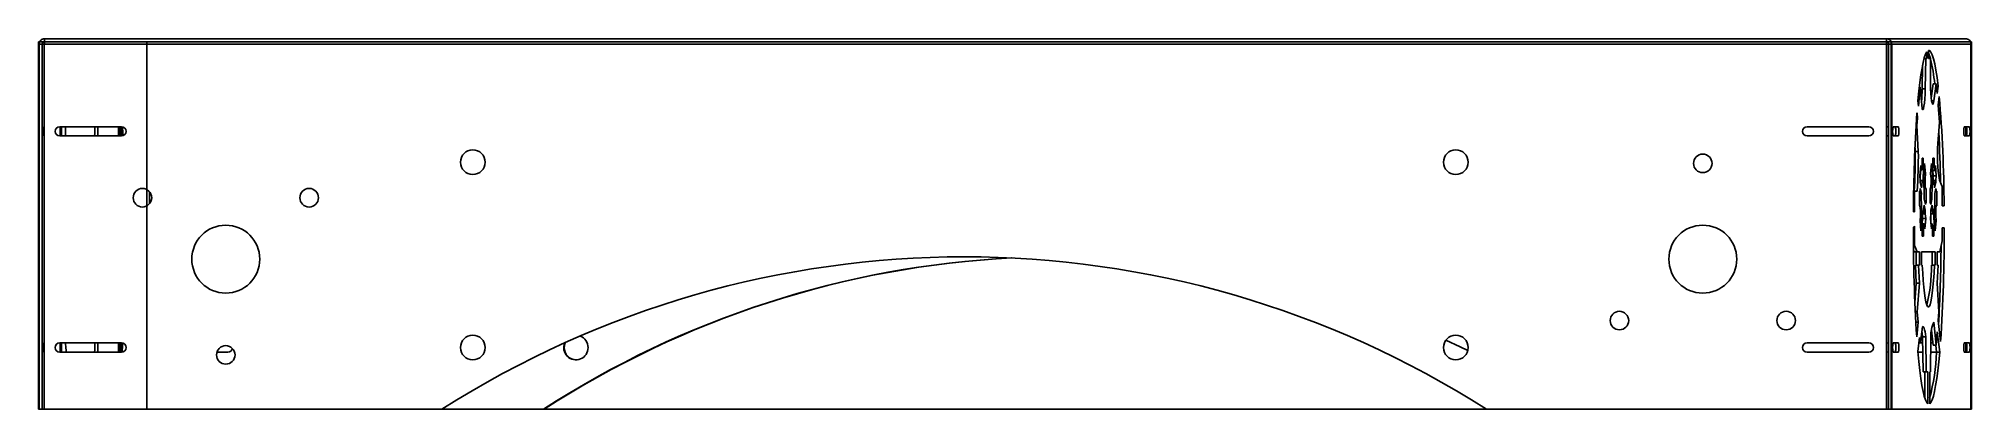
# Model space of a CAD drawing. Header units: millimetres. Extents: x -18 to 608, y -120 to 0.
import ezdxf

# ---------------------------------------------------------------- set-up
doc = ezdxf.new("R2010")
doc.units = ezdxf.units.MM

msp = doc.modelspace()

# ---------------------------------------------------------------- linework, layer by layer
at = {"color": 7, "linetype": 'Continuous', "lineweight": 25}
for p, q in [((-15.63, 0), (606.56, 0)), ((580.9, -1), (580.9, 0)), ((-17.37, -1.74), (608.29, -1.74)), ((-17.37, -1.74), (-17.37, -120)), ((-16.37, -1.74), (-16.37, -120)), ((-15.69, -1.74), (-15.69, -120)), ((580.9, -1.74), (580.9, -120)), ((581.63, -1.74), (581.63, -120)), ((582.63, -1.74), (582.63, -120)), ((593.98, -4.26), (593.98, -6.41)), ((594.5, -6.41), (594.5, -3.78)), ((608.29, -1.74), (608.29, -120)), ((592.63, -8.62), (592.49, -16.22)), ((593.14, -6.41), (593.98, -6.41)), ((593.49, -16.22), (593.67, -6.41)), ((594.5, -6.41), (595.2, -6.41)), ((595.2, -6.41), (595.2, -16.22)), ((591.31, -21.9), (591.85, -15.68)), ((591.59, -15.68), (591.85, -15.68)), ((591.85, -15.68), (592.46, -22.62)), ((592.49, -16.22), (593.49, -16.22)), ((596.06, -14.57), (595.43, -19.31)), ((596.06, -14.57), (597.05, -14.57)), ((596.32, -20.08), (597.05, -14.57)), ((597.05, -14.57), (597.33, -17.78)), ((597.12, -15.37), (597.66, -15.37)), ((597.33, -17.78), (597.66, -15.37)), ((597.66, -21.5), (598, -18.67)), ((590.83, -24.06), (590.98, -25.73)), ((591.15, -20.08), (591.31, -21.9)), ((595.53, -20.08), (596.32, -20.08)), ((597.66, -21.5), (598.14, -27.01)), ((-15.69, -28.5), (-15.93, -28.5)), ((9.31, -28.5), (-10.69, -28.5)), ((-10.57, -31.5), (-10.57, -28.5)), ((-10.13, -31.5), (-10.13, -28.5)), ((-8.8, -31.5), (-8.8, -28.5)), ((8.36, -31.5), (8.36, -28.5)), ((8.79, -31.5), (8.79, -28.5)), ((9.25, -31.5), (9.25, -28.5)), ((9.69, -31.11), (9.25, -31.11)), ((9.69, -31.45), (9.69, -31.11)), ((575.22, -28.5), (555.22, -28.5)), ((580.9, -28.59), (581.4, -28.5)), ((581.4, -28.5), (581.63, -28.5)), ((584.81, -28.5), (583.07, -28.5)), ((590.56, -28.12), (590.77, -28.12)), ((590.71, -25.73), (590.98, -25.73)), ((590.77, -28.12), (590.98, -25.73)), ((591.25, -36.49), (590.77, -28.12)), ((598.14, -27.01), (597.53, -33.95)), ((607.85, -28.5), (606.11, -28.5)), ((606.68, -28.5), (606.68, -31.5)), ((606.86, -28.5), (606.86, -31.5)), ((-15.93, -31.5), (-15.69, -31.5)), ((-10.69, -31.5), (9.31, -31.5)), ((555.22, -31.5), (575.22, -31.5)), ((581.4, -31.5), (580.9, -31.41)), ((581.63, -31.5), (581.4, -31.5)), ((583.07, -31.5), (584.81, -31.5)), ((590.18, -35.3), (590.25, -36.49)), ((590.25, -36.49), (591.25, -36.49)), ((597.92, -31.5), (597.75, -31.5)), ((606.11, -31.5), (607.85, -31.5)), ((591.75, -44.38), (592.04, -41.04)), ((591.83, -45.33), (591.92, -42.67)), ((591.9, -42.67), (592.24, -42.67)), ((591.91, -42.55), (592.17, -42.55)), ((592.04, -41.04), (592.17, -42.55)), ((592.4, -41.82), (592.94, -41.82)), ((592.45, -38.7), (592.86, -38.7)), ((592.45, -40.85), (592.45, -38.7)), ((592.45, -40.85), (592.86, -40.85)), ((592.94, -41.82), (592.8, -46.02)), ((592.86, -38.7), (592.86, -40.85)), ((593.06, -42.22), (592.92, -46.53)), ((593.01, -43.74), (593.59, -43.74)), ((593.17, -41.92), (593.3, -40.4)), ((593.3, -40.4), (593.59, -43.74)), ((593.59, -43.74), (593.46, -45.26)), ((595.53, -40.4), (595.24, -43.74)), ((595.24, -43.74), (595.37, -45.26)), ((595.37, -42.22), (595.77, -42.22)), ((595.4, -41.92), (595.66, -41.92)), ((595.66, -41.92), (595.53, -40.4)), ((595.77, -42.22), (595.91, -46.53)), ((595.89, -41.82), (596.03, -46.02)), ((595.92, -42.67), (596.59, -42.67)), ((595.94, -42.67), (596.09, -44.38)), ((596.38, -38.7), (595.97, -38.7)), ((595.97, -38.7), (595.97, -40.85)), ((595.97, -40.85), (596.38, -40.85)), ((596.38, -40.85), (596.38, -38.7)), ((596.79, -41.04), (596.66, -42.55)), ((597.08, -44.38), (596.79, -41.04)), ((18.36, -49.55), (18.36, -53.45)), ((589.76, -49.39), (590.91, -49.39)), ((590.06, -56.08), (590.06, -49.39)), ((591.6, -49.39), (591.79, -49.39)), ((591.6, -54.11), (591.6, -49.39)), ((591.88, -45.89), (591.75, -44.38)), ((591.87, -48.49), (592.24, -50.08)), ((592.7, -45.88), (591.88, -45.88)), ((591.9, -46.53), (592.3, -48.28)), ((592.96, -45.26), (593.46, -45.26)), ((593.1, -48.49), (593.8, -48.49)), ((593.8, -48.49), (593.8, -53.22)), ((595.22, -48.49), (595.04, -48.49)), ((595.04, -48.49), (595.04, -53.22)), ((595.38, -46.53), (595.91, -46.53)), ((596.09, -44.38), (596, -45.33)), ((596.13, -45.88), (596.02, -45.88)), ((596.09, -44.38), (597.08, -44.38)), ((596.17, -45.89), (596.95, -45.89)), ((596.36, -46.53), (596.93, -46.53)), ((596.93, -46.53), (596.53, -48.28)), ((596.96, -48.49), (596.59, -50.08)), ((596.75, -49.39), (597.23, -49.39)), ((596.95, -45.89), (597.08, -44.38)), ((597.23, -54.11), (597.23, -49.39)), ((598.09, -45.8), (598.94, -47.82)), ((598.94, -47.82), (598.94, -54.11)), ((590.06, -56.08), (589.67, -56.08)), ((591.6, -50.08), (592.24, -50.08)), ((591.79, -54.11), (591.6, -54.11)), ((591.94, -56.08), (592.47, -56.08)), ((592.47, -56.08), (592.33, -60.38)), ((593, -55.5), (593.49, -55.5)), ((593.11, -53.88), (593.49, -55.5)), ((593.17, -52), (593.55, -53.67)), ((593.8, -53.22), (593.45, -53.22)), ((595.04, -52), (595.66, -52)), ((595.04, -53.22), (595.22, -53.22)), ((595.66, -52), (595.28, -53.67)), ((595.72, -53.88), (595.34, -55.5)), ((596.36, -56.08), (596.5, -60.38)), ((596.54, -54.11), (597.23, -54.11)), ((598.94, -54.11), (599.6, -54.11)), ((590.06, -60.68), (589.65, -61.03)), ((590.06, -66.98), (590.06, -60.68)), ((591.8, -58.86), (591.93, -57.35)), ((592.09, -62.2), (591.8, -58.86)), ((591.93, -60.38), (592.33, -60.38)), ((591.96, -60.68), (592.23, -60.68)), ((592.23, -60.68), (592.09, -62.2)), ((592.59, -56.59), (592.45, -60.79)), ((593.16, -59.94), (592.48, -59.94)), ((592.5, -59.94), (592.65, -58.23)), ((592.53, -63.91), (592.53, -61.76)), ((592.53, -61.76), (592.94, -61.76)), ((592.65, -58.23), (592.57, -57.28)), ((592.59, -56.73), (592.7, -56.73)), ((592.65, -58.23), (593.65, -58.23)), ((592.73, -56.71), (593.51, -56.71)), ((592.94, -61.76), (592.94, -63.91)), ((593.36, -61.57), (593.22, -60.05)), ((593.65, -58.23), (593.36, -61.57)), ((593.51, -56.71), (593.65, -58.23)), ((595.32, -56.71), (595.18, -58.23)), ((595.18, -58.23), (595.47, -61.57)), ((595.35, -59.94), (595.27, -57.28)), ((595.31, -56.73), (596.13, -56.73)), ((595.67, -59.94), (595.33, -59.94)), ((595.34, -60.05), (595.61, -60.05)), ((595.47, -61.57), (595.61, -60.05)), ((595.84, -60.79), (596.38, -60.79)), ((595.89, -61.76), (595.89, -63.91)), ((595.89, -61.76), (596.3, -61.76)), ((596.24, -56.59), (596.38, -60.79)), ((596.3, -63.91), (596.3, -61.76)), ((596.4, -57.35), (596.9, -57.35)), ((596.45, -58.86), (597.03, -58.86)), ((596.61, -60.68), (596.74, -62.2)), ((596.74, -62.2), (597.03, -58.86)), ((597.03, -58.86), (596.9, -57.35)), ((598.94, -61.24), (599.63, -61.24)), ((598.94, -61.24), (598.94, -65.41)), ((589.68, -66.98), (590.06, -66.98)), ((589.69, -68.48), (589.91, -69)), ((590.91, -69), (590.06, -66.98)), ((592.94, -63.91), (592.53, -63.91)), ((595.89, -63.91), (596.3, -63.91)), ((598.94, -65.41), (598.17, -69)), ((589.91, -69), (591.6, -69)), ((590.3, -73.28), (591.6, -73.28)), ((590.6, -79.14), (590.3, -73.28)), ((590.6, -73.28), (590.6, -69)), ((591.3, -73.28), (591.6, -79.14)), ((591.6, -69), (591.6, -73.28)), ((596.74, -69), (592.33, -69)), ((592.33, -69), (592.33, -73.28)), ((592.53, -73.28), (592.33, -73.28)), ((595.5, -73.28), (596.74, -73.28)), ((595.74, -73.28), (595.74, -69)), ((596.74, -69), (596.74, -73.28)), ((598.17, -69), (597.39, -69)), ((597.39, -69), (597.39, -73.28)), ((597.39, -73.28), (597.64, -73.28)), ((597.64, -73.28), (597.39, -79.14)), ((590.13, -85.51), (590.6, -79.14)), ((590.6, -79.14), (591.6, -79.14)), ((591.6, -79.14), (590.91, -88.43)), ((597.39, -79.14), (597.87, -88.43)), ((590.26, -88.43), (590.91, -88.43)), ((590.43, -91.75), (591.25, -91.75)), ((591.25, -91.75), (590.73, -96.51)), ((590.91, -88.43), (591.25, -91.75)), ((591.91, -98.2), (592.64, -93.32)), ((597.07, -99.23), (596.3, -91.75)), ((597.87, -88.43), (597.66, -91.28)), ((597.66, -91.28), (598.45, -98.04)), ((-15.69, -98.5), (-15.93, -98.5)), ((9.31, -98.5), (-10.69, -98.5)), ((-10.57, -101.5), (-10.57, -98.5)), ((-10.13, -101.5), (-10.13, -98.5)), ((8.36, -101.5), (8.36, -98.5)), ((8.79, -101.5), (8.79, -98.5)), ((9.25, -101.5), (9.25, -98.5)), ((575.22, -98.5), (555.22, -98.5)), ((580.9, -98.59), (581.4, -98.5)), ((581.4, -98.5), (581.63, -98.5)), ((584.81, -98.5), (583.07, -98.5)), ((591.6, -96.74), (591.09, -101.29)), ((591.4, -98.5), (592.68, -98.5)), ((591.43, -98.2), (591.91, -98.2)), ((591.6, -96.74), (591.91, -98.2)), ((592.65, -96.51), (593.65, -96.51)), ((592.8, -107.83), (592.65, -96.51)), ((593.65, -96.51), (593.8, -107.83)), ((595.18, -107.83), (595.32, -96.51)), ((595.29, -98.5), (596, -98.5)), ((595.57, -94.32), (596.07, -99.23)), ((596.07, -99.23), (597.07, -99.23)), ((597.18, -101.51), (596.91, -99.23)), ((597.39, -94.87), (597.07, -99.23)), ((597.39, -94.87), (598.17, -101.51)), ((607.85, -98.5), (606.11, -98.5)), ((606.68, -98.5), (606.68, -101.5)), ((606.86, -98.5), (606.86, -101.5)), ((-15.93, -101.5), (-15.69, -101.5)), ((-10.69, -101.5), (9.31, -101.5)), ((43.78, -101.5), (40.21, -101.5)), ((555.22, -101.5), (575.22, -101.5)), ((581.4, -101.5), (580.9, -101.41)), ((581.63, -101.5), (581.4, -101.5)), ((583.07, -101.5), (584.81, -101.5)), ((592.72, -101.5), (591.11, -101.5)), ((597.18, -101.5), (595.26, -101.5)), ((597.18, -101.51), (598.17, -101.51)), ((606.11, -101.5), (607.85, -101.5)), ((592.8, -107.83), (594.38, -107.83)), ((593.38, -116.45), (593.38, -107.83)), ((594.38, -107.83), (594.38, -118.22)), ((594.93, -107.83), (595.18, -107.83)), ((594.93, -107.83), (594.93, -118.21)), ((-17.37, -120), (146.15, -120)), ((451.45, -120), (608.29, -120))]:
    msp.add_line(p, q, dxfattribs=at)
at = {"color": 7, "linetype": 'Continuous'}
for p, q in [((17.53, -1), (-17.53, -1)), ((-17.53, -1), (-17.53, -120)), ((-17.53, -1), (582.49, -1)), ((-17.53, -120), (-17.53, -1)), ((17.53, -120), (17.53, -1)), ((608.43, -1), (17.53, -1)), ((17.53, -1), (17.53, -120)), ((582.49, -1), (608.43, -1)), ((582.49, -120), (582.49, -1)), ((582.49, -1), (582.49, -120)), ((608.43, -1), (608.43, -120)), ((608.43, -120), (608.43, -1)), ((-17.53, -120), (17.53, -120)), ((582.49, -120), (-17.53, -120)), ((17.53, -120), (608.43, -120)), ((608.43, -120), (582.49, -120))]:
    msp.add_line(p, q, dxfattribs=at)
at = {"color": 7, "linetype": 'Continuous', "lineweight": 25, "flags": 128}
for points in [[(593.98, -4.26), (593.59, -5.05), (593.2, -6.2), (592.82, -7.7), (592.46, -9.55), (592.1, -11.72), (591.77, -14.21), (591.45, -17.01), (591.15, -20.08)], [(597.66, -15.37), (597.31, -12.61), (596.94, -10.2), (596.56, -8.15), (596.16, -6.48), (595.76, -5.2), (595.34, -4.32), (594.92, -3.84), (594.5, -3.78)], [(594.5, -4.6), (594.76, -5.2), (595.15, -6.41)], [(592.46, -22.62), (592.62, -22.98), (592.78, -22.97), (592.94, -22.6), (593.09, -21.88), (593.22, -20.83), (593.34, -19.51), (593.43, -17.95), (593.49, -16.22)], [(595.2, -16.22), (595.29, -17.77), (595.4, -19.09), (595.54, -20.12), (595.69, -20.82), (595.85, -21.18), (596.01, -21.17), (596.17, -20.8), (596.32, -20.08)], [(581.57, -28.5), (581.01, -28.61), (580.9, -28.67)], [(580.9, -31.33), (581.01, -31.39), (581.57, -31.5)], [(592.17, -42.55), (592.21, -42.66), (592.26, -42.66), (592.3, -42.56), (592.34, -42.37), (592.38, -42.09), (592.41, -41.73), (592.44, -41.31), (592.45, -40.85)], [(596.66, -42.55), (596.62, -42.66), (596.57, -42.66), (596.53, -42.56), (596.49, -42.37), (596.45, -42.09), (596.42, -41.73), (596.4, -41.31), (596.38, -40.85)], [(592.8, -46.02), (592.73, -45.9), (592.66, -45.89), (592.59, -46.02), (592.52, -46.26), (592.46, -46.61), (592.4, -47.08), (592.35, -47.64), (592.3, -48.28)], [(596.03, -46.02), (596.1, -45.9), (596.17, -45.89), (596.24, -46.02), (596.31, -46.26), (596.37, -46.61), (596.43, -47.08), (596.48, -47.64), (596.53, -48.28)], [(592.59, -56.59), (592.67, -56.72), (592.74, -56.7), (592.82, -56.54), (592.89, -56.25), (592.96, -55.82), (593.02, -55.27), (593.07, -54.62), (593.11, -53.88)], [(596.24, -56.59), (596.16, -56.72), (596.09, -56.7), (596.01, -56.54), (595.94, -56.25), (595.87, -55.82), (595.81, -55.27), (595.76, -54.62), (595.72, -53.88)], [(593.22, -60.05), (593.18, -59.95), (593.14, -59.95), (593.09, -60.05), (593.05, -60.24), (593.02, -60.52), (592.98, -60.87), (592.96, -61.29), (592.94, -61.76)], [(595.61, -60.05), (595.65, -59.95), (595.69, -59.95), (595.74, -60.05), (595.78, -60.24), (595.82, -60.52), (595.85, -60.87), (595.87, -61.29), (595.89, -61.76)], [(592.53, -73.28), (592.67, -75.91), (592.84, -78.32), (593.03, -80.49), (593.25, -82.38), (593.48, -83.96), (593.72, -85.22), (593.98, -86.13), (594.25, -86.68), (594.52, -86.87), (594.78, -86.68), (595.05, -86.13), (595.31, -85.22), (595.55, -83.96), (595.78, -82.38), (596, -80.49), (596.19, -78.32), (596.36, -75.91), (596.5, -73.28)], [(592.64, -93.32), (592.77, -93.21), (592.91, -93.25), (593.04, -93.44), (593.17, -93.78), (593.3, -94.26), (593.42, -94.88), (593.54, -95.64), (593.65, -96.51)], [(152.72, -100), (152.9, -98.82), (153.06, -98.39)], [(445.33, -100.97), (442.92, -99.82), (438.21, -97.65)], [(581.57, -98.5), (581.01, -98.61), (580.9, -98.67)], [(580.9, -101.33), (581.01, -101.39), (581.57, -101.5)], [(591.09, -101.29), (591.39, -104.49), (591.71, -107.4), (592.06, -110), (592.41, -112.27), (592.79, -114.19), (593.17, -115.76), (593.57, -116.96), (593.97, -117.78), (594.38, -118.22)], [(594.93, -118.21), (595.33, -117.76), (595.73, -116.93), (596.12, -115.74), (596.5, -114.2), (596.87, -112.3), (597.22, -110.07), (597.56, -107.51), (597.88, -104.65), (598.17, -101.51)]]:
    msp.add_lwpolyline(points, dxfattribs=at)
at = {"color": 7, "linetype": 'Continuous', "lineweight": 25}
for centre, radius in [((123.08, -40), 4), ((441.45, -40), 4), ((521.45, -40.38), 3), ((16.08, -51.5), 3), ((70.08, -51.5), 3), ((43.08, -71.38), 11), ((521.45, -71.38), 11), ((494.45, -91.26), 3), ((548.45, -91.26), 3), ((43.08, -102.38), 3), ((123.08, -100), 4), ((441.45, -100), 4)]:
    msp.add_circle(centre, radius, dxfattribs=at)
for centre, radius, start, end in [((533.48, -21.28), 63.45, 6.07146, 13.38478), ((527.95, -14.86), 64.56, 355.04412, 358.78902), ((160.66, -56.11), 438.95, 0.26105, 4.89281), ((1092.24, -58.26), 502.58, 176.09819, 179.751), ((-9.06, -30), 7.03, 167.68746, 192.31254), ((-10.69, -30), 1.5, 90, 270), ((-16.15, -29.92), 16.83, 354.61957, 4.84854), ((-15.15, -29.92), 16.83, 354.61957, 4.84854), ((9.31, -30), 1.5, 270, 90), ((-40.24, -31.03), 49.94, 359.90651, 2.85901), ((555.22, -30), 1.5, 90, 270), ((575.22, -30), 1.5, 270, 90), ((589.94, -30), 7.03, 167.68746, 192.31254), ((576.94, -30), 7.03, 347.68746, 12.31254), ((577.94, -30), 7.03, 347.68746, 12.31254), ((89.81, -57.74), 508.79, 1.24033, 3.0989), ((612.98, -30), 7.03, 167.68746, 192.31254), ((599.98, -30), 7.03, 347.68746, 12.31254), ((600.98, -30), 7.03, 347.68746, 12.31254), ((406.37, -38.15), 183.89, 356.49613, 0.51852), ((407.37, -38.15), 183.89, 356.49613, 0.51852), ((656.92, -37.09), 59.47, 176.96847, 188.41738), ((604.4, -40.41), 11.54, 182.17562, 187.01325), ((592.74, -41.94), 0.428, 318.85649, 2.44445), ((596.09, -41.94), 0.428, 177.55555, 221.14351), ((584.43, -40.41), 11.54, 352.98675, 357.82438), ((582.84, -48.09), 9.04, 351.74953, 357.45071), ((567.55, -47), 24.36, 1.10505, 2.59904), ((554.52, -50.99), 38.66, 358.50211, 6.61947), ((609.83, -46.13), 16.39, 176.97482, 188.30436), ((579, -46.13), 16.39, 351.69564, 3.02518), ((634.31, -50.99), 38.66, 173.38053, 181.49789), ((621.28, -47), 24.36, 177.40096, 178.89495), ((606, -48.09), 9.04, 182.54929, 188.25047), ((575.57, -56.48), 16.39, 356.97482, 8.30436), ((633, -51.48), 40.79, 178.03715, 186.47428), ((620.15, -55.53), 26.66, 179.93959, 182.53878), ((599.79, -54.18), 6.26, 171.15924, 175.37883), ((589.04, -54.18), 6.26, 4.62117, 8.84076), ((568.68, -55.53), 26.66, 357.46122, 0.06041), ((555.83, -51.48), 40.79, 353.52572, 1.96285), ((613.27, -56.48), 16.39, 171.69564, 183.02518), ((1125.15, -62.58), 535.5, 179.83337, 183.63286), ((592.65, -60.67), 0.428, 138.85649, 182.44445), ((581, -62.2), 11.54, 2.17562, 7.01325), ((607.84, -62.2), 11.54, 172.98675, 177.82438), ((596.18, -60.67), 0.428, 357.55555, 41.14351), ((76.84, -62.86), 522.8, 356.14157, 0.17775), ((62.51, -63.06), 536.12, 356.84152, 359.58293), ((282.26, -385.13), 314.51, 57.45744, 122.54256), ((312.81, -377.08), 306.47, 92.85529, 122.98193), ((312.98, -377.08), 306.47, 92.87147, 122.98192), ((540.23, -73.49), 55.28, 346.67982, 0.22064), ((606.07, -96.25), 10.76, 155.25884, 181.40573), ((-9.06, -100), 7.03, 167.68746, 192.31254), ((-10.69, -100), 1.5, 90, 270), ((11.62, -98.42), 20.41, 180.22856, 186.50423), ((-16.15, -99.92), 16.83, 354.61957, 4.84854), ((-15.15, -99.92), 16.83, 354.61957, 4.84854), ((9.31, -100), 1.5, 270, 90), ((-13.63, -98.18), 23.3, 351.81272, 359.09339), ((156.48, -100.03), 3.95, 156.96526, 0.39385), ((156.69, -100.03), 3.97, 179.51016, 268.35015), ((156.44, -99.98), 3.99, 359.67027, 68.76771), ((555.22, -100), 1.5, 90, 270), ((575.22, -100), 1.5, 270, 90), ((589.94, -100), 7.03, 167.68746, 192.31254), ((576.94, -100), 7.03, 347.68746, 12.31254), ((577.94, -100), 7.03, 347.68746, 12.31254), ((567.24, -99.21), 25.55, 6.05921, 9.87793), ((612.98, -100), 7.03, 167.68746, 192.31254), ((599.98, -100), 7.03, 347.68746, 12.31254), ((600.98, -100), 7.03, 347.68746, 12.31254), ((2.12, -100.39), 10.79, 181.80269, 185.89771), ((43.77, -100.02), 1.49, 270.3841, 349.56822), ((525.82, -98.32), 71.43, 345.34779, 357.43904)]:
    msp.add_arc(centre, radius, start, end, dxfattribs=at)
for points, knots in [([(-15.63, 0), (-15.86, 0), (-16.08, -0.05), (-16.5, -0.22), (-16.7, -0.35), (-17.02, -0.67), (-17.15, -0.86), (-17.32, -1.28), (-17.37, -1.51), (-17.37, -1.74)], [0, 0, 0, 0, 0.25, 0.25, 0.5, 0.5, 0.75, 0.75, 1, 1, 1, 1]), ([(582.63, -1.74), (582.63, -1.51), (582.59, -1.28), (582.41, -0.86), (582.28, -0.67), (581.96, -0.35), (581.77, -0.22), (581.35, -0.05), (581.13, 0), (580.9, 0)], [0, 0, 0, 0, 0.25, 0.25, 0.5, 0.5, 0.75, 0.75, 1, 1, 1, 1]), ([(606.56, 0), (606.79, 0), (607.01, -0.05), (607.43, -0.22), (607.62, -0.35), (607.94, -0.67), (608.07, -0.86), (608.24, -1.28), (608.29, -1.51), (608.29, -1.74)], [0, 0, 0, 0, 0.25, 0.25, 0.5, 0.5, 0.75, 0.75, 1, 1, 1, 1]), ([(-15.63, -1), (-15.82, -1), (-16.02, -1.08), (-16.29, -1.35), (-16.37, -1.54), (-16.37, -1.74)], [0, 0, 0, 0, 0.5, 0.5, 1, 1, 1, 1]), ([(-15.69, -1.74), (-15.69, -1.51), (-15.68, -1.28), (-15.67, -0.86), (-15.67, -0.67), (-15.66, -0.35), (-15.65, -0.22), (-15.64, -0.05), (-15.64, 0), (-15.63, 0)], [0, 0, 0, 0, 0.25, 0.25, 0.5, 0.5, 0.75, 0.75, 1, 1, 1, 1]), ([(580.9, 0), (580.9, 0), (580.9, -0.05), (580.9, -0.22), (580.9, -0.35), (580.9, -0.67), (580.9, -0.86), (580.9, -1.28), (580.9, -1.51), (580.9, -1.74)], [0, 0, 0, 0, 0.25, 0.25, 0.5, 0.5, 0.75, 0.75, 1, 1, 1, 1]), ([(581.63, -1.74), (581.63, -1.54), (581.56, -1.35), (581.28, -1.08), (581.09, -1), (580.9, -1)], [0, 0, 0, 0, 0.5, 0.5, 1, 1, 1, 1])]:
    msp.add_open_spline(points, degree=3, knots=knots, dxfattribs=at)

doc.saveas('drawing.dxf')
